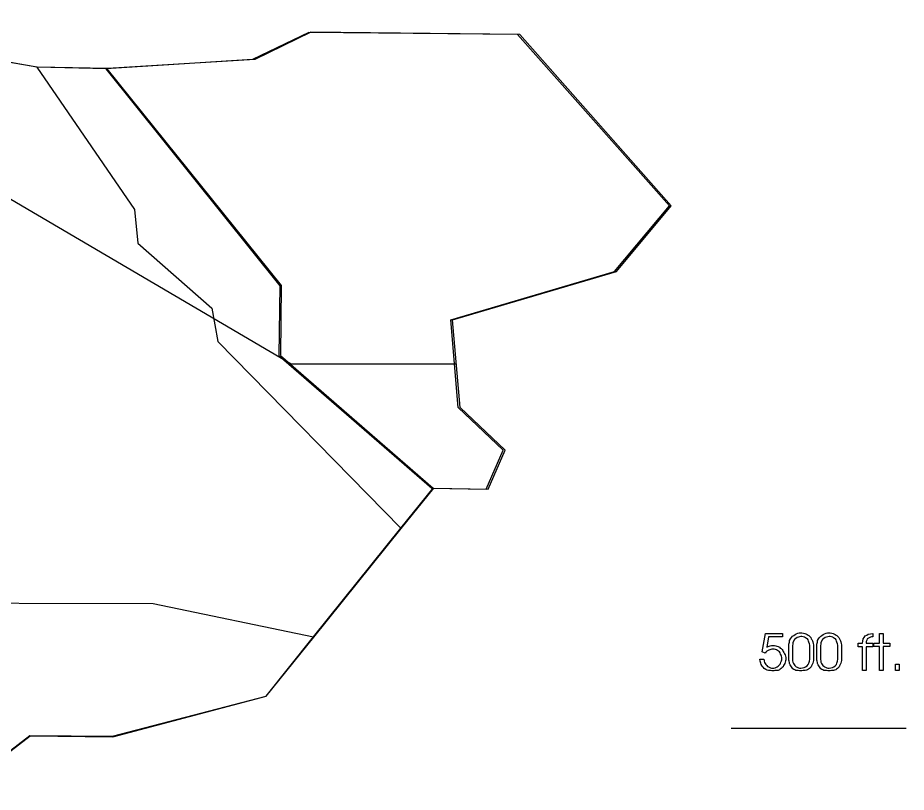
# Model space of a CAD drawing. Extents: x -78 to 130, y -73 to 60.
# Drawn here: x 32.2 to 107.2, y -73.1 to -7.8 of the extents above; entities that cross this region are included whole.
import ezdxf

# ---------------------------------------------------------------- set-up
doc = ezdxf.new("R2010")
doc.units = 0
for name, color, linetype in [('3', 3, 'CONTINUOUS'), ('4', 4, 'CONTINUOUS'), ('5', 5, 'CONTINUOUS'), ('6', 6, 'CONTINUOUS'), ('7', 7, 'CONTINUOUS')]:
    doc.layers.add(name, color=color, linetype=linetype)

msp = doc.modelspace()

# ---------------------------------------------------------------- linework, layer by layer
at = {"layer": '3', "linetype": 'CONTINUOUS'}
for points in [[(67.133, -47.465), (71.732, -47.567), (73.155, -44.264), (69.369, -40.655), (68.734, -33.261), (82.557, -29.196), (87.181, -23.656), (74.375, -9.198), (56.765, -9.02), (52.014, -11.307), (39.639, -12.069)], [(39.639, -12.069), (54.326, -30.39), (54.224, -36.26), (67.133, -47.465)]]:
    msp.add_lwpolyline(points, dxfattribs=at)
at = {"layer": '4', "linetype": 'CONTINUOUS'}
for points in [[(33.82, -11.942), (30.619, -11.383)], [(33.82, -11.942), (42.053, -23.961), (42.358, -26.782), (48.583, -32.27), (49.092, -35.091), (64.541, -50.845)], [(-20.48, -38.064), (-13.035, -44.747), (-2.54, -47.745), (4.777, -53.64), (10.036, -53.945), (20.988, -57.147), (43.628, -57.197), (57.172, -60.018)], [(57.172, -60.018), (64.541, -50.845)]]:
    msp.add_lwpolyline(points, dxfattribs=at)
at = {"layer": '5', "linetype": 'CONTINUOUS'}
for points in [[(33.82, -11.942), (42.053, -23.961), (42.358, -26.782), (48.583, -32.27), (49.092, -35.091), (64.541, -50.845)], [(39.741, -12.069), (33.82, -11.942)], [(39.741, -12.069), (54.428, -30.364), (54.377, -36.26), (67.26, -47.465)], [(-20.48, -38.064), (-20.556, -40.351), (-23.478, -44.34), (-20.531, -48.838), (-20.785, -56.232), (-25.994, -56.613), (-26.273, -62.279), (-30.619, -62.178), (-32.499, -66.142), (-26.426, -72.748), (-18.32, -68.606), (-2.21, -68.657), (10.443, -62.406), (20.226, -62.152), (27.061, -73.104), (33.236, -68.352), (40.198, -68.403), (53.157, -65.024), (57.172, -60.018)], [(-20.48, -38.064), (-13.035, -44.747), (-2.54, -47.745), (4.777, -53.64), (10.036, -53.945), (20.988, -57.147), (43.628, -57.197), (57.172, -60.018)], [(64.541, -50.845), (67.26, -47.465)]]:
    msp.add_lwpolyline(points, dxfattribs=at)
at = {"layer": '6', "linetype": 'CONTINUOUS'}
msp.add_lwpolyline([(27.087, -73.129), (33.261, -68.378), (40.224, -68.454), (53.183, -65.024), (57.197, -60.043), (64.566, -50.87), (67.311, -47.465), (71.884, -47.567), (73.333, -44.264), (69.521, -40.655), (68.886, -33.261), (82.709, -29.196), (87.334, -23.656), (74.578, -9.173), (56.943, -8.995), (52.217, -11.282), (39.817, -12.044), (33.846, -11.942), (30.695, -11.409)], dxfattribs=at)
at = {"layer": '7', "linetype": 'CONTINUOUS'}
for points in [[(-77.475, 7.47), (-30.746, -10.468), (-11.942, -13.67), (2.769, -22.233), (14.509, -22.233), (18.346, -19.438), (25.816, -19.667), (55.266, -36.971), (69.14, -36.971)], [(95.287, -59.738), (96.71, -59.738), (96.71, -60.018), (95.541, -60.018), (95.389, -60.882), (95.516, -60.831), (95.668, -60.78), (95.795, -60.755), (95.948, -60.755), (96.049, -60.755), (96.151, -60.78), (96.253, -60.806), (96.354, -60.831), (96.456, -60.882), (96.532, -60.958), (96.608, -61.009), (96.685, -61.085), (96.735, -61.161), (96.786, -61.263), (96.837, -61.339), (96.888, -61.441), (96.939, -61.543), (96.964, -61.644), (96.989, -61.746), (96.989, -61.847), (96.989, -61.949), (96.964, -62.051), (96.939, -62.152), (96.913, -62.254), (96.862, -62.356), (96.812, -62.432), (96.761, -62.534), (96.685, -62.61), (96.608, -62.686), (96.532, -62.737), (96.456, -62.813), (96.354, -62.864), (96.253, -62.864), (96.176, -62.864), (96.075, -62.864), (95.973, -62.889), (95.821, -62.889), (95.694, -62.864), (95.541, -62.864), (95.414, -62.838), (95.312, -62.762), (95.185, -62.686), (95.084, -62.584), (95.007, -62.483), (94.931, -62.356), (94.88, -62.229), (94.83, -62.076), (94.804, -61.898), (95.135, -61.898), (95.16, -62), (95.185, -62.076), (95.211, -62.178), (95.262, -62.279), (95.312, -62.356), (95.389, -62.432), (95.465, -62.508), (95.541, -62.559), (95.643, -62.61), (95.719, -62.635), (95.795, -62.661), (95.897, -62.661), (95.998, -62.661), (96.1, -62.635), (96.202, -62.584), (96.278, -62.534), (96.354, -62.483), (96.43, -62.406), (96.507, -62.33), (96.558, -62.254), (96.583, -62.152), (96.634, -62.051), (96.659, -61.949), (96.659, -61.847), (96.659, -61.746), (96.634, -61.644), (96.608, -61.568), (96.558, -61.466), (96.507, -61.365), (96.456, -61.288), (96.38, -61.212), (96.303, -61.161), (96.202, -61.111), (96.126, -61.085), (96.024, -61.06), (95.922, -61.06), (95.821, -61.06), (95.744, -61.085), (95.643, -61.111), (95.567, -61.136), (95.465, -61.187), (95.389, -61.238), (95.312, -61.314), (95.262, -61.39), (95.007, -61.288), (95.287, -59.738)], [(97.244, -60.78), (97.244, -60.628), (97.294, -60.475), (97.32, -60.323), (97.396, -60.196), (97.472, -60.069), (97.574, -59.967), (97.676, -59.891), (97.777, -59.815), (97.879, -59.764), (98.006, -59.713), (98.133, -59.688), (98.26, -59.688), (98.362, -59.688), (98.489, -59.713), (98.59, -59.738), (98.692, -59.764), (98.794, -59.815), (98.87, -59.865), (98.946, -59.916), (99.022, -59.993), (99.099, -60.069), (99.149, -60.17), (99.2, -60.247), (99.251, -60.348), (99.276, -60.45), (99.302, -60.577), (99.327, -60.679), (99.327, -60.806), (99.327, -61.898), (99.327, -62), (99.302, -62.127), (99.276, -62.229), (99.226, -62.356), (99.175, -62.457), (99.124, -62.534), (99.073, -62.61), (98.997, -62.686), (98.921, -62.737), (98.819, -62.788), (98.743, -62.838), (98.641, -62.864), (98.539, -62.864), (98.463, -62.864), (98.362, -62.889), (98.26, -62.889), (98.158, -62.889), (98.031, -62.864), (97.93, -62.864), (97.853, -62.864), (97.752, -62.813), (97.676, -62.762), (97.599, -62.711), (97.523, -62.635), (97.472, -62.559), (97.421, -62.457), (97.371, -62.381), (97.32, -62.279), (97.294, -62.178), (97.269, -62.076), (97.244, -61.974), (97.244, -61.873), (97.244, -60.78)], [(99.607, -60.78), (99.607, -60.628), (99.658, -60.475), (99.683, -60.323), (99.759, -60.196), (99.835, -60.069), (99.937, -59.967), (100.039, -59.891), (100.14, -59.815), (100.267, -59.764), (100.394, -59.713), (100.521, -59.688), (100.649, -59.688), (100.75, -59.688), (100.877, -59.713), (100.979, -59.738), (101.055, -59.764), (101.157, -59.815), (101.233, -59.865), (101.309, -59.916), (101.385, -59.993), (101.462, -60.069), (101.512, -60.17), (101.563, -60.247), (101.614, -60.348), (101.64, -60.45), (101.665, -60.577), (101.69, -60.679), (101.69, -60.806), (101.69, -61.898), (101.69, -62), (101.665, -62.127), (101.64, -62.229), (101.589, -62.356), (101.538, -62.457), (101.487, -62.534), (101.436, -62.61), (101.36, -62.686), (101.284, -62.737), (101.208, -62.788), (101.106, -62.838), (101.03, -62.864), (100.928, -62.864), (100.852, -62.864), (100.75, -62.889), (100.649, -62.889), (100.547, -62.889), (100.42, -62.864), (100.318, -62.864), (100.217, -62.864), (100.115, -62.813), (100.039, -62.762), (99.962, -62.711), (99.886, -62.635), (99.835, -62.559), (99.785, -62.457), (99.734, -62.381), (99.683, -62.279), (99.658, -62.178), (99.632, -62.076), (99.607, -61.974), (99.607, -61.873), (99.607, -60.78)], [(103.469, -62.864), (103.469, -60.856), (103.113, -60.856), (103.113, -60.552), (103.469, -60.552), (103.494, -60.374), (103.52, -60.196), (103.596, -60.069), (103.698, -59.942), (103.825, -59.865), (103.952, -59.789), (104.13, -59.764), (104.333, -59.738), (104.333, -60.018), (104.231, -60.018), (104.13, -60.043), (104.028, -60.094), (103.926, -60.145), (103.85, -60.196), (103.825, -60.297), (103.774, -60.399), (103.774, -60.526), (103.774, -60.526), (103.774, -60.526), (103.774, -60.552), (103.774, -60.552), (104.333, -60.552), (104.333, -60.856), (103.774, -60.856), (103.774, -62.864), (103.469, -62.864)], [(104.892, -62.864), (104.892, -60.831), (104.409, -60.831), (104.409, -60.552), (104.892, -60.552), (104.892, -59.738), (105.197, -59.738), (105.197, -60.552), (105.756, -60.552), (105.756, -60.831), (105.197, -60.831), (105.197, -62.864), (104.892, -62.864)], [(97.548, -60.882), (97.548, -61.797), (97.548, -61.924), (97.574, -62.051), (97.599, -62.152), (97.65, -62.254), (97.701, -62.356), (97.752, -62.432), (97.803, -62.483), (97.879, -62.534), (97.955, -62.584), (98.057, -62.635), (98.158, -62.661), (98.26, -62.661), (98.412, -62.635), (98.539, -62.61), (98.667, -62.534), (98.794, -62.457), (98.895, -62.356), (98.946, -62.229), (98.997, -62.076), (99.022, -61.898), (99.022, -60.856), (99.022, -60.729), (98.997, -60.602), (98.946, -60.475), (98.921, -60.374), (98.87, -60.272), (98.819, -60.196), (98.743, -60.145), (98.667, -60.094), (98.565, -60.043), (98.463, -60.018), (98.362, -59.993), (98.26, -59.993), (97.955, -60.069), (97.726, -60.247), (97.599, -60.501), (97.548, -60.882)], [(99.912, -60.882), (99.912, -61.797), (99.912, -61.924), (99.937, -62.051), (99.962, -62.152), (100.013, -62.254), (100.064, -62.356), (100.115, -62.432), (100.191, -62.483), (100.267, -62.534), (100.344, -62.584), (100.445, -62.635), (100.547, -62.661), (100.649, -62.661), (100.801, -62.635), (100.928, -62.61), (101.055, -62.534), (101.157, -62.457), (101.258, -62.356), (101.309, -62.229), (101.36, -62.076), (101.385, -61.898), (101.385, -60.856), (101.385, -60.729), (101.36, -60.602), (101.309, -60.475), (101.284, -60.374), (101.233, -60.272), (101.182, -60.196), (101.106, -60.145), (101.03, -60.094), (100.953, -60.043), (100.852, -60.018), (100.75, -59.993), (100.649, -59.993), (100.318, -60.069), (100.089, -60.247), (99.962, -60.501), (99.912, -60.882)], [(106.239, -62.864), (106.239, -62.33), (106.569, -62.33), (106.569, -62.864), (106.239, -62.864)], [(92.39, -67.717), (107.153, -67.717)]]:
    msp.add_lwpolyline(points, dxfattribs=at)

doc.saveas('drawing.dxf')
